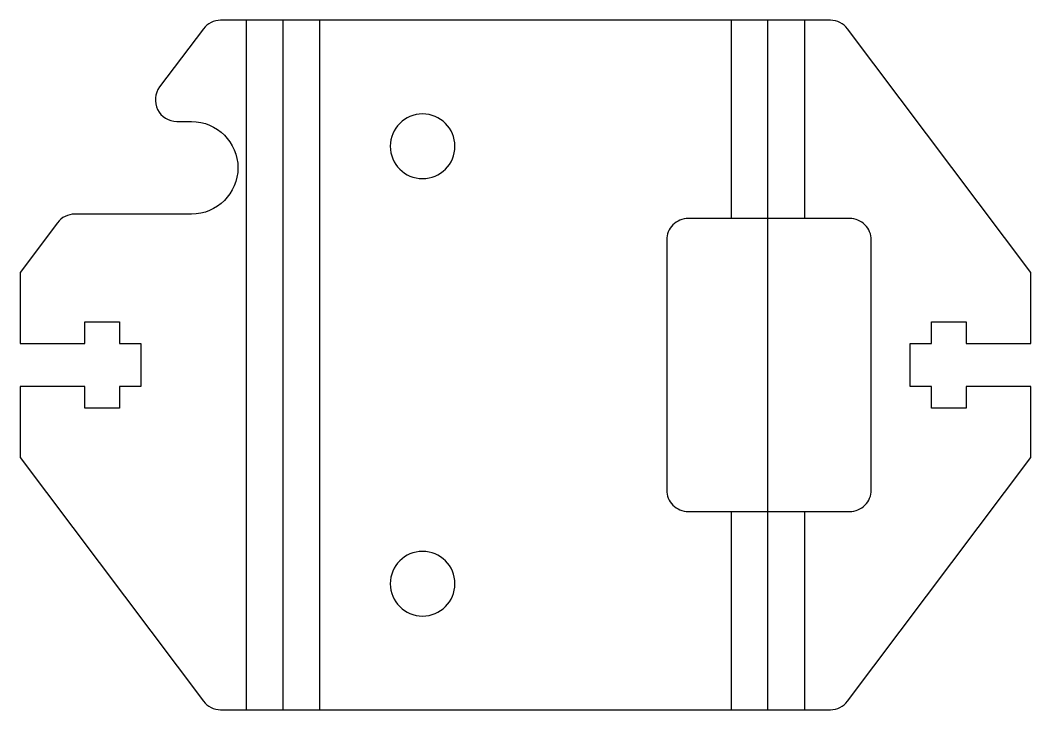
# Model space of a CAD drawing. Header units: millimetres. Extents: x -9.3 to 37.6, y 0 to 32.
import ezdxf

# ---------------------------------------------------------------- set-up
doc = ezdxf.new("R2010")
doc.units = ezdxf.units.MM

msp = doc.modelspace()

# ---------------------------------------------------------------- linework, layer by layer
at = {"layer": 'BEND'}
for p, q in [((2.897, 0), (2.897, 32)), ((25.39, 0), (25.39, 32))]:
    msp.add_line(p, q, dxfattribs=at)
at = {"layer": 'BEND_EXTENT'}
for p, q in [((1.201, 0), (1.201, 32)), ((4.594, 32), (4.594, 0)), ((23.694, 22.8), (23.694, 32)), ((27.087, 32), (27.087, 22.8)), ((23.694, 0), (23.694, 9.2)), ((27.087, 9.2), (27.087, 0))]:
    msp.add_line(p, q, dxfattribs=at)
at = {"layer": 'INTERIOR_PROFILES'}
msp.add_lwpolyline([(20.694, 10.2, 0.414214), (21.694, 9.2), (29.187, 9.2, 0.414214), (30.187, 10.2), (30.187, 21.8, 0.414214), (29.187, 22.8), (21.694, 22.8, 0.414214), (20.694, 21.8)], format="xyb", close=True, dxfattribs=at)
at = {"layer": 'INTERIOR_PROFILES', "extrusion": (0, 0, -1)}
for centre in [(-9.369, 26.15), (-9.369, 5.85)]:
    msp.add_circle(centre, 1.5, dxfattribs=at)
at = {"layer": 'OUTER_PROFILES'}
msp.add_lwpolyline([(0, 32, 0.235707), (-0.799, 31.601), (-2.83, 28.901, 0.618506), (-2.031, 27.3), (-1.349, 27.3, -1), (-1.349, 23), (-6.769, 23, 0.235707), (-7.568, 22.601), (-9.299, 20.3), (-9.299, 17), (-6.299, 17), (-6.299, 18), (-4.699, 18), (-4.699, 17), (-3.699, 17), (-3.699, 15), (-4.699, 15), (-4.699, 14), (-6.299, 14), (-6.299, 15), (-9.299, 15), (-9.299, 11.7), (-0.799, 0.399, 0.235707), (0, 0), (28.288, 0, 0.235707), (29.087, 0.399), (37.587, 11.7), (37.587, 15), (34.587, 15), (34.587, 14), (32.987, 14), (32.987, 15), (31.987, 15), (31.987, 17), (32.987, 17), (32.987, 18), (34.587, 18), (34.587, 17), (37.587, 17), (37.587, 20.3), (29.087, 31.601, 0.235707), (28.288, 32)], format="xyb", close=True, dxfattribs=at)

doc.saveas('drawing.dxf')
